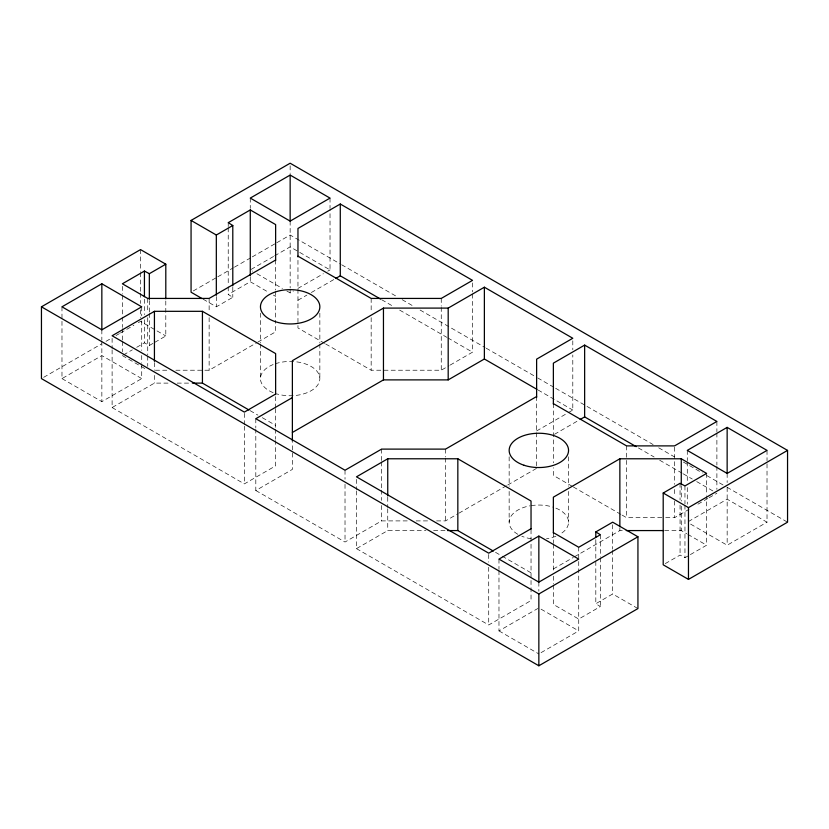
<?xml version="1.0" encoding="UTF-8"?>
<svg xmlns="http://www.w3.org/2000/svg" width="829" height="829" viewBox="0 0 829 829"><rect width="100%" height="100%" fill="white"/><g stroke="black" fill="none" stroke-linecap="round" stroke-linejoin="round"><path stroke-width="0.62" stroke-dasharray="4.14 3.11" d="M43.678 377.319L101.573 343.89M106.019 341.32L111.594 338.108M116.039 335.538L119.386 333.61M120.495 332.968L133.852 325.258M138.308 322.688L140.536 321.393L155.914 330.274M193.292 290.938L216.67 277.446M217.789 276.803L233.374 267.798M234.483 267.156L251.187 257.518M252.296 256.876L275.674 243.374M276.793 242.731L290.15 235.021L340.564 264.119M61.978 306.813L61.978 378.604L101.843 355.579L141.718 378.604L141.718 364.501M273.539 256.462L250.275 269.891L252.493 271.166M274.648 255.819L290.15 246.866L330.025 269.891L330.025 209.633M123.48 354.947L132.298 349.859M136.712 347.31L144.433 342.854L149.334 345.486L153.728 342.957M203.146 299.196L216.328 306.813L232.794 297.31L228.224 294.471L250.275 281.736L269.021 292.564M154.826 342.325L165.8 335.983L165.8 300.088M61.978 378.604L101.853 401.619L141.718 378.604M286.824 290.989L290.15 292.906L293.476 290.989M297.901 288.43L323.372 273.725M327.807 271.166L330.025 269.891M112.112 349.859L112.112 407.547L154.432 383.112L168.328 383.112M297.963 300.243L306.875 295.103M311.331 292.533L334.719 279.031M175.872 370.221L209.136 370.221L256.793 342.709M257.902 342.066L275.632 331.828L275.632 320.295M112.112 407.547L244.358 483.898L275.632 465.846L275.632 440.551M325.693 343.973L371.164 370.221L441.256 370.221L449.069 365.713M450.188 365.061L472.53 352.17L472.53 293.197M255.809 428.976L255.809 490.509L292.378 469.39L292.378 442.468M536.622 430.945L567.316 413.225M568.414 412.593L572.798 410.054L572.798 354.926M255.809 490.509L345.019 542.021L381.599 520.902L408.459 520.902M356.47 490.934L356.47 548.632L387.744 530.57L425.971 530.57M554.487 434.303L577.937 420.759M436.593 520.902L445.546 520.902L457.763 513.845M458.883 513.203L506.633 485.639M507.742 484.996L536.622 468.323M553.368 568.963L573.316 557.451M574.424 556.808L619.864 530.57L624.983 530.57M356.47 548.632L488.716 624.983L531.037 600.548L531.037 530.032M665.728 517.679L674.568 517.679L689.044 509.317M697.956 504.177L707.976 498.384M709.096 497.742L716.888 493.245M498.975 570.653L498.975 630.9L537.741 608.527M688.391 521.555L727.147 499.172L767.022 522.187L767.022 461.94M553.368 585.181L553.368 604.414L578.725 619.056L600.383 606.548L595.813 603.719L612.672 593.978L637.936 608.569M665.304 563.596L680.06 555.078L684.961 557.72L689.293 555.212M690.381 554.591L706.619 545.213L706.619 496.488M541.068 652.651L578.725 630.91L578.725 547.264M690.598 524.104L727.157 545.213L767.022 522.187M155.406 370.221L168.194 370.221M177.168 383.112L189.8 383.112M622.133 515.12L626.569 517.679L664.464 517.679M416.137 520.902L427.64 520.902M433.619 530.57L446.365 530.57M664.64 530.57L681.272 530.57L686.785 533.752M341.683 264.772L396.573 296.461M402.179 299.694L414.5 306.813M420.106 310.046L485.079 347.558M486.198 348.201L536.612 377.309M537.731 377.962L554.539 387.661M555.658 388.304L585.906 405.764M587.025 406.417L653.117 444.572M658.723 447.805L674.402 456.862M683.365 462.043L702.412 473.038M706.888 475.618L725.935 486.613M727.054 487.265L787.55 522.187M381.754 299.756L394.076 306.875M399.682 310.108L446.758 337.289M447.878 337.931L472.53 352.17M538.104 390.024L572.798 410.054M638.434 447.95L654.122 457.007M659.729 460.25L682.143 473.183M683.262 473.836L692.236 479.007M696.712 481.597L713.52 491.307M256.928 273.725L282.399 288.43M273.425 295.103L275.632 296.378M687.883 534.384L706.619 545.213M324.585 343.33L297.963 327.963L297.963 256.171M572.217 486.302L553.368 475.411L553.368 467.722M573.326 486.944L621.025 514.477M157.013 330.906L165.8 335.983M250.13 410.656L257.892 415.132M262.327 417.692L275.632 425.381M495.545 552.342L501.089 555.544M502.198 556.186L531.037 572.829M122.381 355.589L146.629 369.589M541.068 609.16L578.725 630.91M498.975 630.9L538.85 653.926M767.022 450.396L767.022 460.655M727.157 473.421L727.147 482.509M727.157 487.514L727.157 545.213M716.888 421.453L716.888 431.712M716.888 432.987L716.888 465.038M716.888 466.323L716.888 489.4M706.619 473.411L706.619 495.214M687.282 450.396L687.282 460.655M687.282 461.929L687.282 482.447M687.282 487.576L687.282 504.239M684.961 485.918L684.961 503.866M684.961 505.151L684.961 557.72M681.272 485.701L681.272 501.079M681.272 506.208L681.272 530.57M680.06 483.286L680.06 499.949M680.06 505.079L680.06 555.078M674.568 447.163L674.568 484.343M674.568 489.473L674.568 495.887M674.568 501.006L674.568 517.679M626.569 445.888L626.569 517.679M619.864 528.011L619.864 530.57M612.672 524.757L612.672 549.109M612.672 550.394L612.672 593.978M600.383 534.757L600.383 556.549M600.383 557.834L600.383 606.548M595.813 539.617L595.813 560.124M595.813 561.409L595.813 603.719M572.798 340.823L572.798 349.797M568.549 456.81L568.549 486.291M568.549 491.421L568.549 522.187M553.368 403.619L553.368 462.769M553.368 532.622L553.368 543.327M553.368 544.156L553.368 571.492M553.368 576.207L553.368 583.906M538.85 582.134L538.85 591.222M536.622 396.531L536.622 465.763M509.151 456.81L509.151 486.291M509.151 491.421L509.151 522.187M498.975 559.109L498.975 569.368M488.716 554.466L488.716 562.155M488.716 567.285L488.716 624.983M472.53 282.938L472.53 291.912M445.546 449.111L445.546 456.8M445.546 458.085L445.546 520.902M441.256 298.43L441.256 306.119M441.256 307.404L441.256 370.221M387.744 497.234L387.744 507.493M387.744 508.778L387.744 530.57M381.599 449.111L381.599 460.644M381.599 461.929L381.599 488.851M381.599 490.136L381.599 500.384M381.599 505.514L381.599 520.902M371.164 298.43L371.164 312.533M371.164 317.662L371.164 370.221M356.47 479.4L356.47 489.659M345.019 470.23L345.019 479.203M345.019 484.323L345.019 542.021M330.025 198.1L330.025 208.348M319.849 313.217L319.849 342.709M319.849 343.994L319.849 378.604M290.15 165.79L290.15 173.479M290.15 221.115L290.15 287.777M290.15 289.062L290.15 292.906M275.632 260.037L275.632 289.974M275.632 291.248L275.632 319.165M275.632 396.614L275.632 408.148M275.632 408.707L275.632 427.909M275.632 429.173L275.632 439.287M260.451 313.217L260.451 342.709M260.451 343.994L260.451 378.604M255.809 418.718L255.809 427.691M250.275 198.09L250.275 208.348M250.275 276.617L250.275 281.736M244.358 413.391L244.358 424.925M244.358 426.21L244.358 483.898M232.794 287.052L232.794 297.31M228.224 222.68L228.224 226.524M228.224 227.809L228.224 285.497M228.224 286.782L228.224 294.471M216.328 296.554L216.328 306.813M209.136 298.43L209.136 312.533M209.136 317.662L209.136 370.221M154.432 362.605L154.432 370.294M154.432 375.423L154.432 383.112M149.334 300.616L149.334 312.16M149.334 313.435L149.334 345.486M147.728 298.43L147.728 312.533M147.728 317.662L147.728 354.843M147.728 356.118L147.728 366.377M144.433 299.259L144.433 314.647M144.433 319.776L144.433 342.854M141.718 306.813L141.718 315.787M141.718 320.916L141.718 350.398M141.718 355.527L141.718 363.216M140.536 249.602L140.536 271.394M140.536 272.679L140.536 291.912M140.536 293.197L140.536 303.445M140.536 309.859L140.536 317.548M122.381 286.357L122.381 294.046M122.381 295.331L122.381 315.839M122.381 317.124L122.381 327.382M122.381 328.657L122.381 340.201M122.381 341.486L122.381 351.734M112.112 338.315L112.112 348.574M101.853 329.828L101.843 340.201M101.853 341.372L101.853 401.619M555.876 508.146A29.699 17.15 0 0 1 559.855 534.311M555.876 536.239A29.699 17.15 0 0 1 546.539 538.757M531.161 538.757A29.699 17.15 0 0 1 521.824 536.239M517.845 534.311A29.699 17.15 0 0 1 529.928 505.835M531.161 505.628A29.699 17.15 0 0 1 553.699 507.338M275.301 363.755A29.699 17.15 0 0 1 319.839 378.231A29.699 17.15 0 0 1 276.43 393.816M273.124 392.656A29.699 17.15 0 0 1 273.124 364.553"/><path stroke-width="1.24" d="M595.813 537.047L595.813 531.917L612.672 522.187L637.936 536.777L637.936 608.569L538.85 665.78L41.45 378.604L41.45 306.813L140.536 249.602L165.8 264.192L165.8 298.803M202.048 298.564L191.064 292.222L191.064 220.431L290.15 163.22L787.55 450.396L787.55 522.187L688.464 579.398L663.2 564.808L663.2 493.017L680.06 483.286L684.961 485.918L706.619 473.411L681.272 458.779L619.864 458.779L553.368 497.172L553.368 533.068M101.843 283.787L61.978 306.813L101.853 329.828L141.718 306.813L101.843 283.787L101.843 329.942M290.15 175.074L250.275 198.09L290.15 221.115L330.025 198.1L290.15 175.074L290.15 221.229M165.8 264.192L149.334 273.694L144.433 271.052L122.381 283.787L147.728 298.43L209.136 298.43L275.632 260.037M275.632 260.482L275.632 224.586L250.275 209.944L228.224 222.68L232.794 225.509L232.794 285.767M191.064 220.431L216.328 235.021L232.794 225.509M275.632 394.614L275.632 353.589L202.431 311.321L154.432 311.321L112.112 335.755L244.358 412.106L275.632 394.044M297.963 256.171L371.164 298.43L441.256 298.43L472.53 280.368L340.284 204.017L297.963 228.452L297.963 256.658M335.828 278.389L340.284 275.819L380.635 299.114M536.622 397.609L536.622 359.154L572.798 338.263L484.374 287.207L448.188 308.098L383.454 308.098L292.378 360.677L292.378 441.183M292.378 397.599L255.809 418.718L345.019 470.23L381.599 449.111L445.546 449.111L536.622 396.531M292.378 432.469L383.454 379.889L448.188 379.889L484.374 358.998L536.985 389.381M531.037 529.244L531.037 501.037L457.836 458.779L387.744 458.779L356.47 476.83L488.716 553.181L531.037 528.757M553.368 403.619L626.569 445.888L674.568 445.888L716.888 421.453L584.642 345.102L553.368 363.154L553.368 404.179M580.176 419.474L584.642 416.894L636.195 446.655M538.85 536.094L498.975 559.109L538.85 582.134L578.725 559.109L538.85 536.094L538.85 582.248M727.147 427.381L687.282 450.396L727.157 473.421L767.022 450.396L727.147 427.381L727.147 473.525M41.45 306.813L538.85 593.978L637.936 536.777M663.2 493.017L688.464 507.607L787.55 450.396M192.328 383.112L202.431 383.112L249.021 410.013M447.639 530.57L457.836 530.57L493.328 551.057M626.268 530.57L663.355 530.57M553.368 532.622L578.725 547.264L600.383 534.757L595.813 531.917M688.464 507.607L688.464 579.398M681.272 458.779L681.272 484.416M619.864 458.779L619.864 526.726M584.642 345.102L584.642 416.894M538.85 593.978L538.85 665.78M484.374 287.207L484.374 358.998M457.836 458.779L457.836 530.57M448.188 308.098L448.188 379.889M387.744 458.779L387.744 495.96M383.454 308.098L383.454 379.889M340.284 204.017L340.284 275.819M250.275 209.944L250.275 275.332M216.328 235.021L216.328 295.269M202.431 311.321L202.431 383.112M154.432 311.321L154.432 361.32M149.334 273.694L149.334 299.342M144.433 271.052L144.433 296.699M275.301 321.662A29.699 17.15 0 0 0 319.849 306.813A29.699 17.15 0 0 0 275.301 291.963A29.699 17.15 0 0 0 275.301 321.662M524.001 465.245A29.699 17.15 0 0 0 568.549 450.396A29.699 17.15 0 0 0 524.001 435.546A29.699 17.15 0 0 0 524.001 465.245"/></g></svg>
